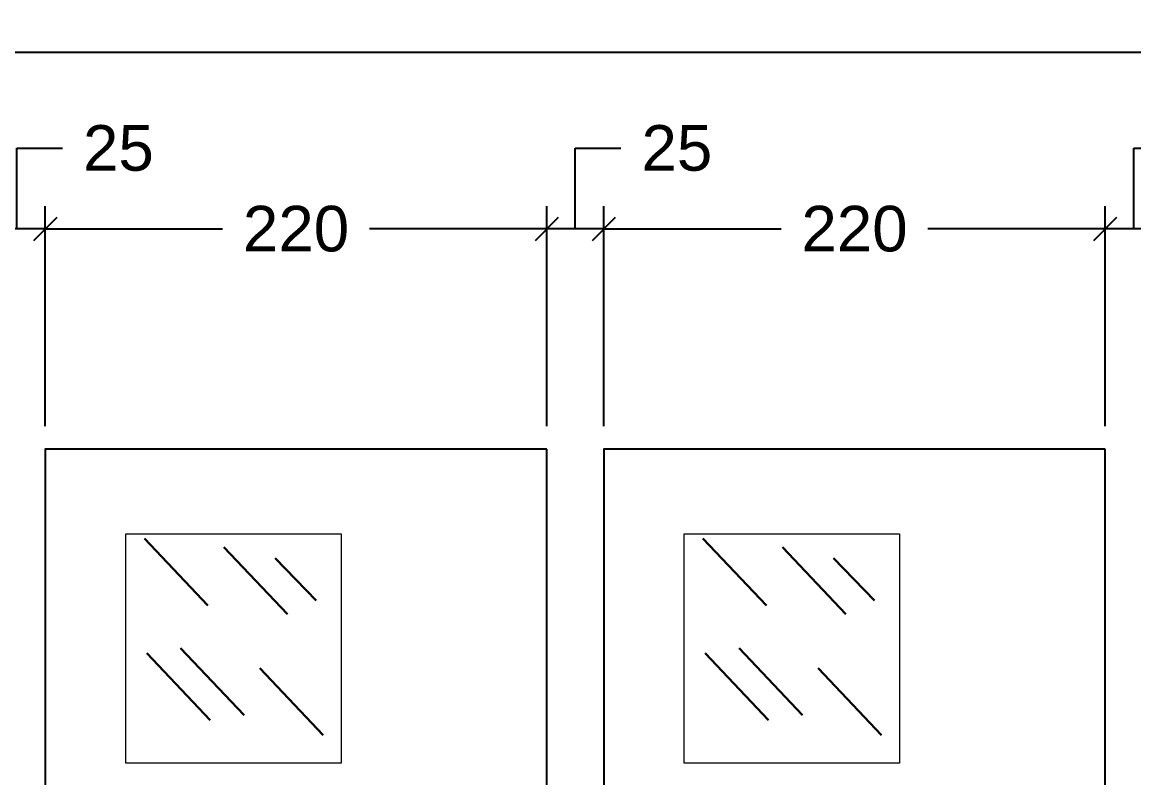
# Model space of a CAD drawing. Header units: millimetres. Extents: x 425 to 646, y 332 to 411.
# Drawn here: x 431.974 to 432.4617, y 335.6864 to 336.018 of the extents above; entities that cross this region are included whole.
import ezdxf

# ---------------------------------------------------------------- set-up
doc = ezdxf.new("R2010")
doc.units = ezdxf.units.MM
doc.layers.add('Cotas', color=1, linetype='Continuous')
doc.layers.add('Elétrico', color=5, linetype='Continuous')
doc.layers.add('DI-Fios', color=1, linetype='Continuous', lineweight=30)
doc.styles.add('ARIAL', font='arial.ttf')
doc.dimstyles.new('RICARDO-1-10', dxfattribs={"dimtxt": 0.02, "dimasz": 0.01, "dimexe": 0.01, "dimexo": 0.01, "dimgap": 0.01, "dimtad": 0, "dimtih": 1, "dimtoh": 1, "dimdec": 0, "dimlfac": 1000, "dimzin": 0, "dimdsep": 46, "dimtxsty": 'ARIAL', "dimblk": 'OBLIQUE', "dimcen": 0, "dimclrt": 4, "dimadec": 0, "dimazin": 0, "dimtfac": 1, "dimtdec": 0, "dimtofl": 0, "dimtmove": 0, "dimatfit": 3, "dimldrblk": 'CLOSEDBLANK', "dimfxl": 0, "dimtolj": 1, "dimtzin": 0, "dimarcsym": 0})

# ---------------------------------------------------------------- blocks, each defined once
blk = doc.blocks.new('_Oblique')
at = {"color": 0, "linetype": 'ByBlock', "lineweight": -2}
blk.add_line((-0.5, -0.5), (0.5, 0.5), dxfattribs=at)
blk = doc.blocks.new('*D131')
at = {"layer": 'Cotas', "color": 0, "lineweight": -2, "transparency": 16777216}
for p, q in [((432.46166, 335.92725), (432.46166, 335.96267)), ((432.46166, 335.96267), (432.48166, 335.96267)), ((432.44916, 335.84063), (432.44916, 335.93725)), ((432.47416, 335.84063), (432.47416, 335.93725)), ((432.47416, 335.92725), (432.44916, 335.92725))]:
    blk.add_line(p, q, dxfattribs=at)
at = {"layer": 'DEFPOINTS', "color": 0, "transparency": 16777216}
for p in [(432.44916, 335.92725), (432.44916, 335.83063), (432.47416, 335.83063)]:
    blk.add_point(p, dxfattribs=at)
at = {"layer": 'Cotas', "color": 0, "lineweight": -2, "transparency": 16777216, "xscale": 0.01, "yscale": 0.01, "zscale": 0.01, "rotation": 180}
blk.add_blockref('_Oblique', (432.44916, 335.92725), dxfattribs=at)
at = {"layer": 'Cotas', "color": 0, "lineweight": -2, "transparency": 16777216, "xscale": 0.01, "yscale": 0.01, "zscale": 0.01}
blk.add_blockref('_Oblique', (432.47416, 335.92725), dxfattribs=at)
at = {"layer": 'Cotas', "color": 4, "transparency": 16777216, "insert": (432.50623, 335.96267), "char_height": 0.02, "attachment_point": 5, "style": 'ARIAL'}
blk.add_mtext('\\A1;25', dxfattribs=at)
blk = doc.blocks.new('_ClosedBlank')
at = {"color": 0, "linetype": 'ByBlock', "lineweight": -2}
for p, q in [((-1, 0.167), (0, 0)), ((-1, 0.167), (-1, -0.167)), ((0, 0), (-1, -0.167))]:
    blk.add_line(p, q, dxfattribs=at)
blk = doc.blocks.new('*D132')
at = {"layer": 'Cotas', "color": 0, "lineweight": -2, "transparency": 16777216}
for p, q in [((432.22916, 335.84063), (432.22916, 335.93725)), ((432.44916, 335.84063), (432.44916, 335.93725)), ((432.22916, 335.92725), (432.30693, 335.92725)), ((432.44916, 335.92725), (432.37139, 335.92725))]:
    blk.add_line(p, q, dxfattribs=at)
at = {"layer": 'DEFPOINTS', "color": 0, "transparency": 16777216}
for p in [(432.22916, 335.92725), (432.22916, 335.83063), (432.44916, 335.83063)]:
    blk.add_point(p, dxfattribs=at)
at = {"layer": 'Cotas', "color": 0, "lineweight": -2, "transparency": 16777216, "xscale": 0.01, "yscale": 0.01, "zscale": 0.01, "rotation": 180}
blk.add_blockref('_Oblique', (432.22916, 335.92725), dxfattribs=at)
at = {"layer": 'Cotas', "color": 0, "lineweight": -2, "transparency": 16777216, "xscale": 0.01, "yscale": 0.01, "zscale": 0.01}
blk.add_blockref('_Oblique', (432.44916, 335.92725), dxfattribs=at)
at = {"layer": 'Cotas', "color": 4, "transparency": 16777216, "insert": (432.33916, 335.92725), "char_height": 0.02, "attachment_point": 5, "style": 'ARIAL'}
blk.add_mtext('\\A1;220', dxfattribs=at)
blk = doc.blocks.new('*D133')
at = {"layer": 'Cotas', "color": 0, "lineweight": -2, "transparency": 16777216}
for p, q in [((432.21666, 335.92725), (432.21666, 335.96267)), ((432.21666, 335.96267), (432.23666, 335.96267)), ((432.20416, 335.84063), (432.20416, 335.93725)), ((432.22916, 335.84063), (432.22916, 335.93725)), ((432.22916, 335.92725), (432.20416, 335.92725))]:
    blk.add_line(p, q, dxfattribs=at)
at = {"layer": 'DEFPOINTS', "color": 0, "transparency": 16777216}
for p in [(432.20416, 335.92725), (432.20416, 335.83063), (432.22916, 335.83063)]:
    blk.add_point(p, dxfattribs=at)
at = {"layer": 'Cotas', "color": 0, "lineweight": -2, "transparency": 16777216, "xscale": 0.01, "yscale": 0.01, "zscale": 0.01, "rotation": 180}
blk.add_blockref('_Oblique', (432.20416, 335.92725), dxfattribs=at)
at = {"layer": 'Cotas', "color": 0, "lineweight": -2, "transparency": 16777216, "xscale": 0.01, "yscale": 0.01, "zscale": 0.01}
blk.add_blockref('_Oblique', (432.22916, 335.92725), dxfattribs=at)
at = {"layer": 'Cotas', "color": 4, "transparency": 16777216, "insert": (432.26123, 335.96267), "char_height": 0.02, "attachment_point": 5, "style": 'ARIAL'}
blk.add_mtext('\\A1;25', dxfattribs=at)
blk = doc.blocks.new('*D134')
at = {"layer": 'Cotas', "color": 0, "lineweight": -2, "transparency": 16777216}
for p, q in [((431.98416, 335.84063), (431.98416, 335.93725)), ((432.20416, 335.84063), (432.20416, 335.93725)), ((431.98416, 335.92725), (432.06193, 335.92725)), ((432.20416, 335.92725), (432.12639, 335.92725))]:
    blk.add_line(p, q, dxfattribs=at)
at = {"layer": 'DEFPOINTS', "color": 0, "transparency": 16777216}
for p in [(431.98416, 335.92725), (431.98416, 335.83063), (432.20416, 335.83063)]:
    blk.add_point(p, dxfattribs=at)
at = {"layer": 'Cotas', "color": 0, "lineweight": -2, "transparency": 16777216, "xscale": 0.01, "yscale": 0.01, "zscale": 0.01, "rotation": 180}
blk.add_blockref('_Oblique', (431.98416, 335.92725), dxfattribs=at)
at = {"layer": 'Cotas', "color": 0, "lineweight": -2, "transparency": 16777216, "xscale": 0.01, "yscale": 0.01, "zscale": 0.01}
blk.add_blockref('_Oblique', (432.20416, 335.92725), dxfattribs=at)
at = {"layer": 'Cotas', "color": 4, "transparency": 16777216, "insert": (432.09416, 335.92725), "char_height": 0.02, "attachment_point": 5, "style": 'ARIAL'}
blk.add_mtext('\\A1;220', dxfattribs=at)
blk = doc.blocks.new('*D135')
at = {"layer": 'Cotas', "color": 0, "lineweight": -2, "transparency": 16777216}
for p, q in [((431.97166, 335.92725), (431.97166, 335.96267)), ((431.97166, 335.96267), (431.99166, 335.96267)), ((431.95916, 335.84063), (431.95916, 335.93725)), ((431.98416, 335.84063), (431.98416, 335.93725)), ((431.98416, 335.92725), (431.95916, 335.92725))]:
    blk.add_line(p, q, dxfattribs=at)
at = {"layer": 'DEFPOINTS', "color": 0, "transparency": 16777216}
for p in [(431.95916, 335.92725), (431.95916, 335.83063), (431.98416, 335.83063)]:
    blk.add_point(p, dxfattribs=at)
at = {"layer": 'Cotas', "color": 0, "lineweight": -2, "transparency": 16777216, "xscale": 0.01, "yscale": 0.01, "zscale": 0.01, "rotation": 180}
blk.add_blockref('_Oblique', (431.95916, 335.92725), dxfattribs=at)
at = {"layer": 'Cotas', "color": 0, "lineweight": -2, "transparency": 16777216, "xscale": 0.01, "yscale": 0.01, "zscale": 0.01}
blk.add_blockref('_Oblique', (431.98416, 335.92725), dxfattribs=at)
at = {"layer": 'Cotas', "color": 4, "transparency": 16777216, "insert": (432.01623, 335.96267), "char_height": 0.02, "attachment_point": 5, "style": 'ARIAL'}
blk.add_mtext('\\A1;25', dxfattribs=at)
blk = doc.blocks.new('*D163')
at = {"layer": 'Cotas', "color": 0, "lineweight": -2, "transparency": 16777216}
for p, q in [((430.66916, 335.54039), (430.66916, 336.01484)), ((435.17916, 335.54039), (435.17916, 336.01484)), ((430.66916, 336.00484), (432.88393, 336.00484)), ((435.17916, 336.00484), (432.96439, 336.00484))]:
    blk.add_line(p, q, dxfattribs=at)
at = {"layer": 'DEFPOINTS', "color": 0, "transparency": 16777216}
for p in [(430.66916, 336.00484), (430.66916, 335.53039), (435.17916, 335.53039)]:
    blk.add_point(p, dxfattribs=at)
at = {"layer": 'Cotas', "color": 0, "lineweight": -2, "transparency": 16777216, "xscale": 0.01, "yscale": 0.01, "zscale": 0.01, "rotation": 180}
blk.add_blockref('_Oblique', (430.66916, 336.00484), dxfattribs=at)
at = {"layer": 'Cotas', "color": 0, "lineweight": -2, "transparency": 16777216, "xscale": 0.01, "yscale": 0.01, "zscale": 0.01}
blk.add_blockref('_Oblique', (435.17916, 336.00484), dxfattribs=at)
at = {"layer": 'Cotas', "color": 4, "transparency": 16777216, "insert": (432.92416, 336.00484), "char_height": 0.02, "attachment_point": 5, "style": 'ARIAL'}
blk.add_mtext('\\A1;4510', dxfattribs=at)

msp = doc.modelspace()

# ---------------------------------------------------------------- linework, layer by layer
at = {"layer": 'DI-Fios'}
for p, q in [((432.0555, 335.76202), (432.02766, 335.79144)), ((432.3005, 335.76202), (432.27266, 335.79144)), ((432.09037, 335.75819), (432.06253, 335.78761)), ((432.33537, 335.75819), (432.30753, 335.78761)), ((432.085, 335.78274), (432.10292, 335.76427)), ((432.33, 335.78274), (432.34792, 335.76427)), ((432.05648, 335.71171), (432.02864, 335.74113)), ((432.07138, 335.71391), (432.04353, 335.74333)), ((432.30148, 335.71171), (432.27364, 335.74113)), ((432.31638, 335.71391), (432.28853, 335.74333)), ((432.10604, 335.70512), (432.0782, 335.73454)), ((432.35104, 335.70512), (432.3232, 335.73454))]:
    msp.add_line(p, q, dxfattribs=at)
at = {"layer": 'DI-Fios', "linetype": 'Continuous', "lineweight": 0}
for points in [[(432.11395, 335.69285), (432.01945, 335.69285), (432.01945, 335.79351), (432.11395, 335.79351)], [(432.35895, 335.69285), (432.26445, 335.69285), (432.26445, 335.79351), (432.35895, 335.79351)]]:
    msp.add_lwpolyline(points, close=True, dxfattribs=at)
at = {"layer": 'Elétrico'}
for points in [[(432.20416, 335.83063), (431.98416, 335.83063), (431.98416, 335.55063), (432.20416, 335.55063)], [(432.44916, 335.83063), (432.22916, 335.83063), (432.22916, 335.55063), (432.44916, 335.55063)]]:
    msp.add_lwpolyline(points, close=True, dxfattribs=at)

# ---------------------------------------------------------------- dimensions: what is measured, and where the dimension line sits
at = {"layer": 'Cotas'}
dim = msp.add_linear_dim(base=(430.66916, 336.00484), p1=(435.17916, 335.53039), p2=(430.66916, 335.53039), angle=180, dimstyle='RICARDO-1-10', dxfattribs=at)
dim.commit()
dim.dimension.update_dxf_attribs({"geometry": '*D163', "text_midpoint": (432.92416, 336.00484)})
for base, p1, p2, picture, middle in [((431.95916, 335.92725), (431.98416, 335.83063), (431.95916, 335.83063), '*D135', (432.00166, 335.96267)), ((432.20416, 335.92725), (432.22916, 335.83063), (432.20416, 335.83063), '*D133', (432.24666, 335.96267)), ((432.44916, 335.92725), (432.47416, 335.83063), (432.44916, 335.83063), '*D131', (432.49166, 335.96267)), ((431.98416, 335.92725), (432.20416, 335.83063), (431.98416, 335.83063), '*D134', (432.09416, 335.92725)), ((432.22916, 335.92725), (432.44916, 335.83063), (432.22916, 335.83063), '*D132', (432.33916, 335.92725))]:
    dim = msp.add_linear_dim(base=base, p1=p1, p2=p2, angle=180, dimstyle='RICARDO-1-10', override={"dimtmove": 1}, dxfattribs=at)
    dim.commit()
    dim.dimension.update_dxf_attribs({"geometry": picture, "text_midpoint": middle})

doc.saveas('drawing.dxf')
